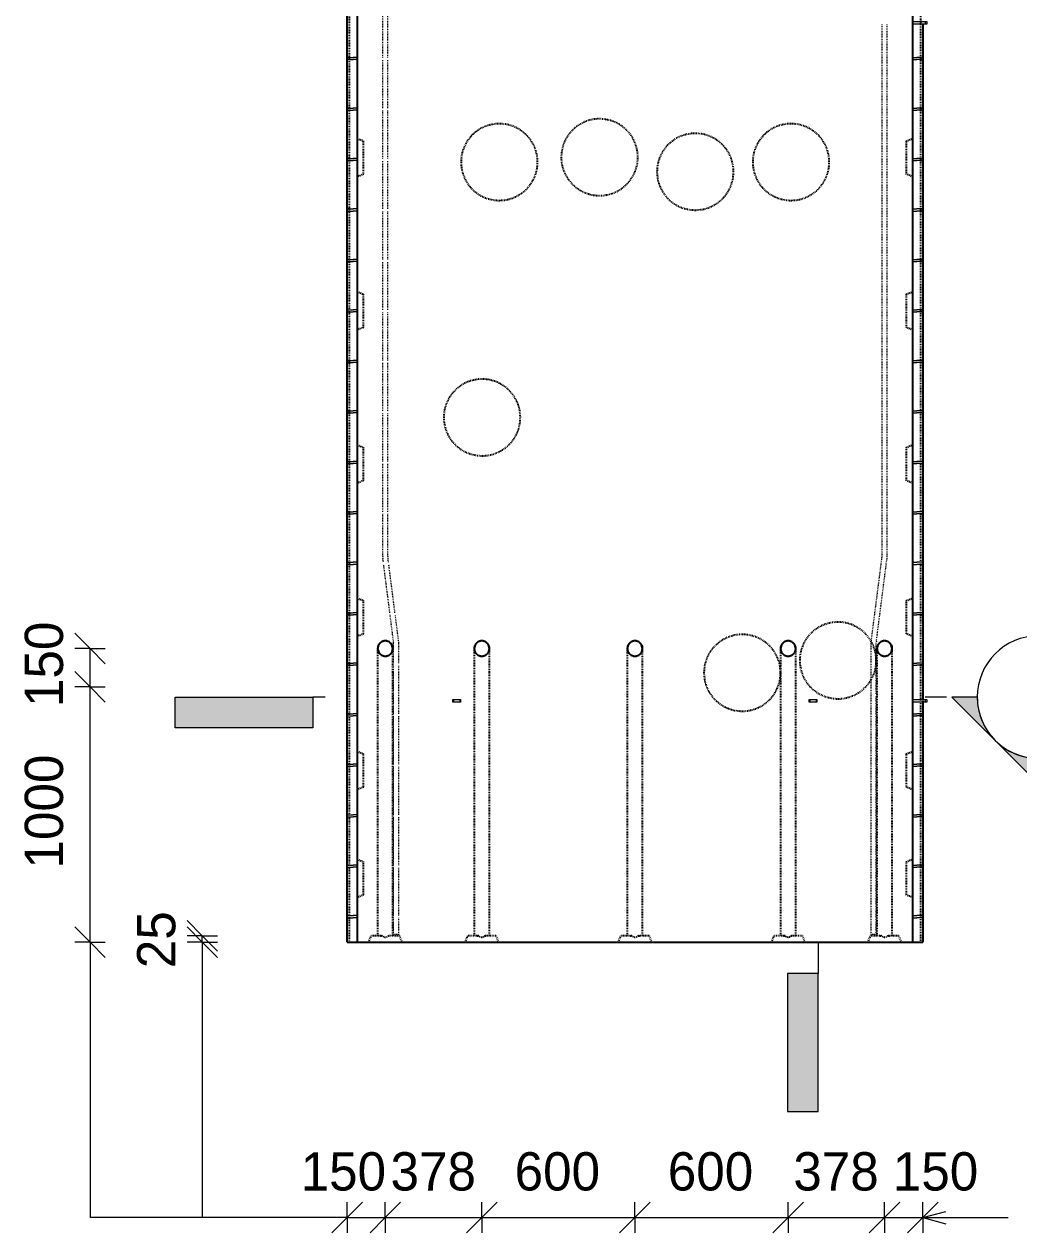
# Model space of a CAD drawing. Header units: millimetres. Extents: x 1002 to 19652, y -2551 to 13126.
# Drawn here: x 6522 to 10418, y -2533 to 2200 of the extents above; entities that cross this region are included whole.
import ezdxf

# ---------------------------------------------------------------- set-up
doc = ezdxf.new("R2010")
doc.units = ezdxf.units.MM
doc.linetypes.add('Dash', pattern=[6.36, 3.18, -3.18])
for name, color, linetype, lineweight in [('A-ANNO-DIMS', 211, 'Continuous', 9), ('A-ANNO-DIMS-60', 211, 'Continuous', 9), ('A-DETL-THIN', 151, 'Continuous', 18), ('A-GENM', 13, 'Continuous', 18), ('A-WALL', 113, 'Continuous', 25), ('A-WALL-HDLN', 110, 'Dash', 25), ('G-ANNO-SYMB', 111, 'Continuous', 9), ('G-ANNO-TEXT', 231, 'Continuous', 9), ('S-RBAR', 171, 'Continuous', 18)]:
    doc.layers.add(name, color=color, linetype=linetype, lineweight=lineweight)
doc.styles.add('Nirmala UI Semilight', font='NirmalaS.ttf', dxfattribs={"height": 150})
doc.dimstyles.new('Arrow_Filled_-_2_5_NI_UI', dxfattribs={"dimscale": 304.8, "dimtxt": 157.104592, "dimasz": 0.393701, "dimexe": 0.19685, "dimexo": 0.0625, "dimgap": 0.19685, "dimtad": 1, "dimdec": 0, "dimzin": 0, "dimdsep": 46, "dimtxsty": 'Nirmala UI Semilight', "dimblk1": 'OBLIQUE', "dimblk2": 'OBLIQUE', "dimsah": 1, "dimcen": 0.09, "dimazin": 0, "dimtfac": 1, "dimtdec": 4, "dimtix": 1, "dimtmove": 2, "dimatfit": 3, "dimfxl": 0.19685, "dimfxlon": 1, "dimtvp": 1, "dimtolj": 1, "dimtzin": 0, "dimarcsym": 2})
doc.dimstyles.new('Arrow_Filled_-_2_5_NI_UI_1', dxfattribs={"dimscale": 304.8, "dimtxt": 157.104592, "dimasz": 0.393701, "dimexe": 0.19685, "dimexo": 0.0625, "dimgap": 0.19685, "dimtad": 1, "dimdec": 0, "dimzin": 0, "dimdsep": 46, "dimtxsty": 'Nirmala UI Semilight', "dimblk1": 'OBLIQUE', "dimblk2": 'OBLIQUE', "dimsah": 1, "dimcen": 0.09, "dimazin": 0, "dimtfac": 1, "dimtdec": 4, "dimtix": 1, "dimtmove": 0, "dimatfit": 3, "dimfxl": 0.19685, "dimfxlon": 1, "dimtvp": 1, "dimtolj": 1, "dimtzin": 0, "dimarcsym": 2})

# ---------------------------------------------------------------- blocks, each defined once
blk = doc.blocks.new('RR spread anchor face based - RR-SA-2_5-200-1726821-Elevation Front')
at = {"layer": 'A-GENM'}
for p, q in [((9597.6, 6760), (9600.1, 6760)), ((9597.6, 6750), (9597.6, 6760)), ((9600.1, 6750), (9597.6, 6750)), ((9600.1, 6760), (9625.1, 6760)), ((9600.1, 6760), (9600.1, 6750)), ((9625.1, 6750), (9600.1, 6750)), ((9625.1, 6760), (9627.6, 6760)), ((9625.1, 6760), (9625.1, 6750)), ((9627.6, 6750), (9625.1, 6750)), ((9627.6, 6760), (9627.6, 6750))]:
    blk.add_line(p, q, dxfattribs=at)
blk = doc.blocks.new('RR spread anchor face based - RR-SA-3_0-200-1726827-Elevation Front')
at = {"layer": 'A-GENM'}
for p, q in [((10002.6, 6760), (10052.6, 6760)), ((10052.6, 6750), (10002.6, 6750)), ((10052.6, 6760), (10057.6, 6760)), ((10052.6, 6750), (10052.6, 6760)), ((10057.6, 6750), (10052.6, 6750)), ((10057.6, 6760), (10057.6, 6750))]:
    blk.add_line(p, q, dxfattribs=at)
blk = doc.blocks.new('Detail View - M_Section Tail - Filled Horizontal-14034-Elevation Front')
at = {"layer": 'G-ANNO-SYMB'}
blk.add_hatch(color=256, dxfattribs=at).paths.add_polyline_path([(7653.1, -555.2), (7653.1, -435.2), (7113.1, -435.2), (7113.1, -555.2)])
for p, q in [((7113.1, -555.2), (7113.1, -435.2)), ((7113.1, -435.2), (7653.1, -435.2)), ((7653.1, -435.2), (7653.1, -555.2)), ((7653.1, -555.2), (7113.1, -555.2))]:
    blk.add_line(p, q, dxfattribs=at)
blk = doc.blocks.new('Detail View - M_Section Head - Filled SHOP DWG-1002450-Elevation Front')
at = {"layer": 'G-ANNO-SYMB'}
h = blk.add_hatch(color=256, dxfattribs=at)
edge = h.paths.add_edge_path()
edge.add_line((10156.1, -435.2), (10255.6, -435.2))
edge.add_arc((10495.6, -435.2), 240, 180, 225)
edge.add_line((10325.8, -604.9), (10156.1, -435.2))
h = blk.add_hatch(color=256, dxfattribs=at)
edge = h.paths.add_edge_path()
edge.add_line((10835, -435.2), (10665.3, -604.9))
edge.add_arc((10495.6, -435.2), 240, 315, 360)
edge.add_line((10735.6, -435.2), (10835, -435.2))
h = blk.add_hatch(color=256, dxfattribs=at)
edge = h.paths.add_edge_path()
edge.add_line((10495.6, -774.6), (10325.8, -604.9))
edge.add_arc((10495.6, -435.2), 240, 225, 270)
edge.add_line((10495.6, -675.2), (10495.6, -774.6))
h = blk.add_hatch(color=256, dxfattribs=at)
edge = h.paths.add_edge_path()
edge.add_line((10495.6, -774.6), (10495.6, -675.2))
edge.add_arc((10495.6, -435.2), 240, 270, 315)
edge.add_line((10665.3, -604.9), (10495.6, -774.6))
for p, q in [((10495.6, -774.6), (10156.1, -435.2)), ((10255.6, -435.2), (10156.1, -435.2)), ((10156.1, -435.2), (10325.8, -604.9)), ((10255.6, -435.2), (10156.1, -435.2)), ((10495.6, -774.6), (10835, -435.2)), ((10665.3, -604.9), (10835, -435.2)), ((10735.6, -435.2), (10835, -435.2)), ((10835, -435.2), (10735.6, -435.2)), ((10325.8, -604.9), (10495.6, -774.6)), ((10495.6, -774.6), (10665.3, -604.9)), ((10495.6, -675.2), (10495.6, -774.6)), ((10495.6, -774.6), (10495.6, -675.2))]:
    blk.add_line(p, q, dxfattribs=at)
for start, end in [(360, 180), (180, 360), (180, 225), (315, 0), (225, 270), (270, 315)]:
    blk.add_arc((10495.6, -435.2), 240, start, end, dxfattribs=at)
blk = doc.blocks.new('DIMBLOCK52-Elevation Front')
at = {"layer": 'A-ANNO-DIMS-60'}
for p, q in [((6779.7, -395), (6719.7, -335)), ((6779.7, -395), (6719.7, -395)), ((6779.7, -1395), (6779.7, -395)), ((6779.7, -395), (6839.7, -455)), ((6779.7, -395), (6839.7, -395)), ((6779.7, -1395), (6719.7, -1335)), ((6779.7, -1395), (6719.7, -1395)), ((6779.7, -1395), (6839.7, -1455)), ((6779.7, -1395), (6839.7, -1395))]:
    blk.add_line(p, q, dxfattribs=at)
at = {"layer": 'A-ANNO-DIMS-60', "color": 0, "insert": (6524, -1106.4), "char_height": 150, "width": 507.305, "attachment_point": 1, "rotation": 90, "line_spacing_factor": 1.142579, "style": 'Nirmala UI Semilight'}
blk.add_mtext('1000', dxfattribs=at)
blk = doc.blocks.new('_Oblique')
at = {"color": 0, "linetype": 'ByBlock', "lineweight": -2}
blk.add_line((-0.5, -0.5), (0.5, 0.5), dxfattribs=at)
blk = doc.blocks.new('DIMBLOCK53-Elevation Front')
at = {"layer": 'A-ANNO-DIMS-60'}
for p, q in [((6779.7, -245), (6719.7, -185)), ((6779.7, -245), (6719.7, -245)), ((6779.7, -395), (6779.7, -245)), ((6779.7, -245), (6839.7, -305)), ((6779.7, -245), (6839.7, -245)), ((6779.7, -395), (6719.7, -335)), ((6779.7, -395), (6719.7, -395)), ((6779.7, -395), (6839.7, -455)), ((6779.7, -395), (6839.7, -395))]:
    blk.add_line(p, q, dxfattribs=at)
at = {"layer": 'A-ANNO-DIMS-60', "color": 0, "insert": (6524, -474.2), "char_height": 150, "width": 370.196, "attachment_point": 1, "rotation": 90, "line_spacing_factor": 1.142579, "style": 'Nirmala UI Semilight'}
blk.add_mtext('150', dxfattribs=at)
blk = doc.blocks.new('DIMBLOCK54-Elevation Front')
at = {"layer": 'A-ANNO-DIMS-60'}
for p, q in [((7219.7, -1370), (7159.7, -1310)), ((7219.7, -1395), (7159.7, -1335)), ((7219.7, -1370), (7159.7, -1370)), ((7219.7, -1395), (7219.7, -1370)), ((7219.7, -1370), (7279.7, -1430)), ((7219.7, -1370), (7279.7, -1370)), ((7219.7, -1395), (7159.7, -1395)), ((7219.7, -1395), (7279.7, -1455)), ((7219.7, -1395), (7279.7, -1395))]:
    blk.add_line(p, q, dxfattribs=at)
at = {"layer": 'A-ANNO-DIMS-60', "color": 0, "insert": (6964, -1496.8), "char_height": 150, "width": 274.219, "attachment_point": 1, "rotation": 90, "line_spacing_factor": 1.142579, "style": 'Nirmala UI Semilight'}
blk.add_mtext('25', dxfattribs=at)
blk = doc.blocks.new('DIMBLOCK55-Elevation Front')
at = {"layer": 'A-ANNO-DIMS-60'}
for p, q in [((7786.6, -2473), (7846.6, -2413)), ((7786.6, -2473), (7786.6, -2413)), ((7936.6, -2473), (7996.6, -2413)), ((7936.6, -2473), (7936.6, -2413)), ((7786.6, -2473), (7726.6, -2533)), ((7786.6, -2473), (7936.6, -2473)), ((7786.6, -2473), (7786.6, -2533)), ((7936.6, -2473), (7876.6, -2533)), ((7936.6, -2473), (7936.6, -2533))]:
    blk.add_line(p, q, dxfattribs=at)
at = {"layer": 'A-ANNO-DIMS-60', "color": 0, "insert": (7604.7, -2217.3), "char_height": 150, "width": 370.196, "attachment_point": 1, "line_spacing_factor": 1.142579, "style": 'Nirmala UI Semilight'}
blk.add_mtext('150', dxfattribs=at)
blk = doc.blocks.new('DIMBLOCK56-Elevation Front')
at = {"layer": 'A-ANNO-DIMS-60'}
for p, q in [((7936.6, -2473), (7996.6, -2413)), ((7936.6, -2473), (7936.6, -2413)), ((8314.6, -2473), (8374.6, -2413)), ((8314.6, -2473), (8314.6, -2413)), ((7936.6, -2473), (7876.6, -2533)), ((7936.6, -2473), (8314.6, -2473)), ((7936.6, -2473), (7936.6, -2533)), ((8314.6, -2473), (8254.6, -2533)), ((8314.6, -2473), (8314.6, -2533))]:
    blk.add_line(p, q, dxfattribs=at)
at = {"layer": 'A-ANNO-DIMS-60', "color": 0, "insert": (7957, -2217.3), "char_height": 150, "width": 404.473, "attachment_point": 1, "line_spacing_factor": 1.142579, "style": 'Nirmala UI Semilight'}
blk.add_mtext('378', dxfattribs=at)
blk = doc.blocks.new('DIMBLOCK57-Elevation Front')
at = {"layer": 'A-ANNO-DIMS-60'}
for p, q in [((8314.6, -2473), (8374.6, -2413)), ((8314.6, -2473), (8314.6, -2413)), ((8914.6, -2473), (8974.6, -2413)), ((8914.6, -2473), (8914.6, -2413)), ((8314.6, -2473), (8254.6, -2533)), ((8314.6, -2473), (8914.6, -2473)), ((8314.6, -2473), (8314.6, -2533)), ((8914.6, -2473), (8854.6, -2533)), ((8914.6, -2473), (8914.6, -2533))]:
    blk.add_line(p, q, dxfattribs=at)
at = {"layer": 'A-ANNO-DIMS-60', "color": 0, "insert": (8443.2, -2217.3), "char_height": 150, "width": 411.328, "attachment_point": 1, "line_spacing_factor": 1.142579, "style": 'Nirmala UI Semilight'}
blk.add_mtext('600', dxfattribs=at)
blk = doc.blocks.new('DIMBLOCK58-Elevation Front')
at = {"layer": 'A-ANNO-DIMS-60'}
for p, q in [((8914.6, -2473), (8974.6, -2413)), ((8914.6, -2473), (8914.6, -2413)), ((9514.6, -2473), (9574.6, -2413)), ((9514.6, -2473), (9514.6, -2413)), ((8914.6, -2473), (8854.6, -2533)), ((8914.6, -2473), (9514.6, -2473)), ((8914.6, -2473), (8914.6, -2533)), ((9514.6, -2473), (9454.6, -2533)), ((9514.6, -2473), (9514.6, -2533))]:
    blk.add_line(p, q, dxfattribs=at)
at = {"layer": 'A-ANNO-DIMS-60', "color": 0, "insert": (9043.2, -2217.3), "char_height": 150, "width": 411.328, "attachment_point": 1, "line_spacing_factor": 1.142579, "style": 'Nirmala UI Semilight'}
blk.add_mtext('600', dxfattribs=at)
blk = doc.blocks.new('DIMBLOCK59-Elevation Front')
at = {"layer": 'A-ANNO-DIMS-60'}
for p, q in [((9514.6, -2473), (9574.6, -2413)), ((9514.6, -2473), (9514.6, -2413)), ((9892.6, -2473), (9952.6, -2413)), ((9892.6, -2473), (9892.6, -2413)), ((9514.6, -2473), (9454.6, -2533)), ((9514.6, -2473), (9892.6, -2473)), ((9514.6, -2473), (9514.6, -2533)), ((9892.6, -2473), (9832.6, -2533)), ((9892.6, -2473), (9892.6, -2533))]:
    blk.add_line(p, q, dxfattribs=at)
at = {"layer": 'A-ANNO-DIMS-60', "color": 0, "insert": (9535, -2217.3), "char_height": 150, "width": 404.473, "attachment_point": 1, "line_spacing_factor": 1.142579, "style": 'Nirmala UI Semilight'}
blk.add_mtext('378', dxfattribs=at)
blk = doc.blocks.new('DIMBLOCK60-Elevation Front')
at = {"layer": 'A-ANNO-DIMS-60'}
for p, q in [((9892.6, -2473), (9952.6, -2413)), ((9892.6, -2473), (9892.6, -2413)), ((10042.6, -2473), (10102.6, -2413)), ((10042.6, -2473), (10042.6, -2413)), ((9892.6, -2473), (9832.6, -2533)), ((9892.6, -2473), (10042.6, -2473)), ((9892.6, -2473), (9892.6, -2533)), ((10042.6, -2473), (9982.6, -2533)), ((10042.6, -2473), (10042.6, -2533))]:
    blk.add_line(p, q, dxfattribs=at)
at = {"layer": 'A-ANNO-DIMS-60', "color": 0, "insert": (9924.8, -2217.3), "char_height": 150, "width": 370.196, "attachment_point": 1, "line_spacing_factor": 1.142579, "style": 'Nirmala UI Semilight'}
blk.add_mtext('150', dxfattribs=at)

msp = doc.modelspace()

# ---------------------------------------------------------------- linework, layer by layer
at = {"layer": 'A-DETL-THIN'}
for p, q in [((6779.7, -1395), (6779.7, -2473)), ((7219.7, -1395), (7219.7, -2473)), ((7786.6, -2473), (6779.7, -2473))]:
    msp.add_line(p, q, dxfattribs=at)
at = {"layer": 'A-WALL'}
for p, q in [((7826.6, 7060), (7826.6, -1395)), ((10002.6, -1395), (10002.6, 7060)), ((7786.6, 2065.7), (7786.6, 2262.6)), ((10042.6, 2200), (10042.6, 2065.7)), ((7786.6, 1868), (7786.6, 2065)), ((10042.6, 2065), (10042.6, 1868)), ((7786.6, 1670.4), (7786.6, 1867.3)), ((10042.6, 1867.3), (10042.6, 1670.4)), ((7786.6, 1472.7), (7786.6, 1669.6)), ((10042.6, 1669.6), (10042.6, 1472.7)), ((7786.6, 1275), (7786.6, 1472)), ((10042.6, 1472), (10042.6, 1275)), ((7786.6, 1077.4), (7786.6, 1274.3)), ((10042.6, 1274.3), (10042.6, 1077.4)), ((7786.6, 879.7), (7786.6, 1076.6)), ((10042.6, 1076.6), (10042.6, 879.7)), ((7786.6, 682), (7786.6, 879)), ((10042.6, 879), (10042.6, 682)), ((7786.6, 484.4), (7786.6, 681.3)), ((10042.6, 681.3), (10042.6, 484.4)), ((7786.6, 286.7), (7786.6, 483.6)), ((10042.6, 483.6), (10042.6, 286.7)), ((7786.6, 89), (7786.6, 286)), ((10042.6, 286), (10042.6, 89)), ((7786.6, -108.6), (7786.6, 88.3)), ((10042.6, 88.3), (10042.6, -108.6)), ((7786.6, -306.3), (7786.6, -109.4)), ((10042.6, -109.4), (10042.6, -306.3)), ((7786.6, -504), (7786.6, -307)), ((10042.6, -307), (10042.6, -445)), ((10042.6, -455), (10042.6, -504)), ((7786.6, -701.6), (7786.6, -504.7)), ((10042.6, -504.7), (10042.6, -701.6)), ((7786.6, -899.3), (7786.6, -702.4)), ((10042.6, -702.4), (10042.6, -899.3)), ((7786.6, -1097), (7786.6, -900)), ((10042.6, -900), (10042.6, -1097)), ((7786.6, -1294.6), (7786.6, -1097.7)), ((10042.6, -1097.7), (10042.6, -1294.6)), ((7786.6, -1395), (7786.6, -1295.4)), ((10042.6, -1295.4), (10042.6, -1395)), ((7786.6, -1395), (10042.6, -1395))]:
    msp.add_line(p, q, dxfattribs=at)
at = {"layer": 'A-WALL', "flags": 128}
for points in [[(7936.6, -215), (7921.5, -219), (7910.5, -230.1), (7906.6, -245)], [(7966.6, -245), (7962.5, -230), (7951.5, -219), (7936.6, -215)], [(8314.6, -215), (8299.5, -219), (8288.5, -230.1), (8284.6, -245)], [(8344.6, -245), (8340.5, -230), (8329.5, -219), (8314.6, -215)], [(8914.6, -215), (8899.5, -219), (8888.5, -230.1), (8884.6, -245)], [(8944.6, -245), (8940.5, -230), (8929.5, -219), (8914.6, -215)], [(9514.6, -215), (9499.5, -219), (9488.5, -230.1), (9484.6, -245)], [(9544.6, -245), (9540.5, -230), (9529.5, -219), (9514.6, -215)], [(9892.6, -215), (9877.5, -219), (9866.5, -230.1), (9862.6, -245)], [(9922.6, -245), (9918.5, -230), (9907.5, -219), (9892.6, -215)], [(7906.6, -245), (7910.6, -260), (7921.6, -271), (7936.6, -275)], [(7936.6, -275), (7951.6, -271), (7962.6, -259.9), (7966.6, -245)], [(7966.6, -250.7), (7966.6, -245.1), (7966.6, -245)], [(8284.6, -245), (8288.6, -260), (8299.6, -271), (8314.6, -275)], [(8314.6, -275), (8329.6, -271), (8340.6, -259.9), (8344.6, -245)], [(8344.6, -250.7), (8344.6, -245.1), (8344.6, -245)], [(8884.6, -245), (8888.6, -260), (8899.6, -271), (8914.6, -275)], [(8914.6, -275), (8929.6, -271), (8940.6, -259.9), (8944.6, -245)], [(8944.6, -250.7), (8944.6, -245.1), (8944.6, -245)], [(9484.6, -245), (9488.6, -260), (9499.6, -271), (9514.6, -275)], [(9514.6, -275), (9529.6, -271), (9540.6, -259.9), (9544.6, -245)], [(9544.6, -250.7), (9544.6, -245.1), (9544.6, -245)], [(9862.6, -245), (9866.6, -260), (9877.6, -271), (9892.6, -275)], [(9892.6, -275), (9907.6, -271), (9918.6, -259.9), (9922.6, -245)], [(9922.6, -250.7), (9922.6, -245.1), (9922.6, -245)]]:
    msp.add_lwpolyline(points, dxfattribs=at)
at = {"layer": 'A-WALL'}
for centre, start, end in [((7936.6, -245), 150.6728, 179.6194), ((7936.6, -245), 120.8303, 149.6053), ((7936.6, -245), 90.7225, 119.4223), ((7936.6, -245), 61.0187, 89.2664), ((7936.6, -245), 30.8311, 59.6045), ((7936.6, -245), 0.3778, 29.7706), ((8314.6, -245), 150.6728, 179.6194), ((8314.6, -245), 120.8303, 149.6053), ((8314.6, -245), 90.7225, 119.4223), ((8314.6, -245), 61.0187, 89.2664), ((8314.6, -245), 30.8311, 59.6045), ((8314.6, -245), 0.3778, 29.7706), ((8914.6, -245), 150.6728, 179.6194), ((8914.6, -245), 120.8303, 149.6053), ((8914.6, -245), 90.7225, 119.4223), ((8914.6, -245), 61.0187, 89.2664), ((8914.6, -245), 30.8311, 59.6045), ((8914.6, -245), 0.3778, 29.7706), ((9514.6, -245), 150.6728, 179.6194), ((9514.6, -245), 120.8303, 149.6053), ((9514.6, -245), 90.7225, 119.4223), ((9514.6, -245), 61.0187, 89.2664), ((9514.6, -245), 30.8311, 59.6045), ((9514.6, -245), 0.3778, 29.7706), ((9892.6, -245), 150.6728, 179.6194), ((9892.6, -245), 120.8303, 149.6053), ((9892.6, -245), 90.7225, 119.4223), ((9892.6, -245), 61.0187, 89.2664), ((9892.6, -245), 30.8311, 59.6045), ((9892.6, -245), 0.3778, 29.7706), ((7936.6, -245), 180.4246, 209.7233), ((7936.6, -245), 210.813, 239.6231), ((7936.6, -245), 241.0171, 269.268), ((7936.6, -245), 270.7209, 299.4239), ((7936.6, -245), 300.812, 329.6241), ((7936.6, -245), 330.719, 359.5722), ((8314.6, -245), 180.4246, 209.7233), ((8314.6, -245), 210.813, 239.6231), ((8314.6, -245), 241.0171, 269.268), ((8314.6, -245), 270.7209, 299.4239), ((8314.6, -245), 300.812, 329.6241), ((8314.6, -245), 330.719, 359.5722), ((8914.6, -245), 180.4246, 209.7233), ((8914.6, -245), 210.813, 239.6231), ((8914.6, -245), 241.0171, 269.268), ((8914.6, -245), 270.7209, 299.4239), ((8914.6, -245), 300.812, 329.6241), ((8914.6, -245), 330.719, 359.5722), ((9514.6, -245), 180.4246, 209.7233), ((9514.6, -245), 210.813, 239.6231), ((9514.6, -245), 241.0171, 269.268), ((9514.6, -245), 270.7209, 299.4239), ((9514.6, -245), 300.812, 329.6241), ((9514.6, -245), 330.719, 359.5722), ((9892.6, -245), 180.4246, 209.7233), ((9892.6, -245), 210.813, 239.6231), ((9892.6, -245), 241.0171, 269.268), ((9892.6, -245), 270.7209, 299.4239), ((9892.6, -245), 300.812, 329.6241), ((9892.6, -245), 330.719, 359.5722)]:
    msp.add_arc(centre, 30, start, end, dxfattribs=at)
at = {"layer": 'A-WALL-HDLN'}
for p, q in [((7796.6, -1395), (7796.6, 3650.1)), ((10032.6, 3650.1), (10032.6, -1395)), ((7826.6, 1752.5), (7851.6, 1742.5)), ((9977.6, 1742.5), (10002.6, 1752.5)), ((7851.6, 1612.5), (7851.6, 1742.5)), ((9977.6, 1742.5), (9977.6, 1612.5)), ((7851.6, 1612.5), (7826.6, 1602.5)), ((10002.6, 1602.5), (9977.6, 1612.5)), ((7826.6, 1152.5), (7851.6, 1142.5)), ((7851.6, 1012.5), (7851.6, 1142.5)), ((9977.6, 1142.5), (10002.6, 1152.5)), ((9977.6, 1142.5), (9977.6, 1012.5)), ((7851.6, 1012.5), (7826.6, 1002.5)), ((10002.6, 1002.5), (9977.6, 1012.5)), ((7826.6, 552.5), (7851.6, 542.5)), ((7851.6, 412.5), (7851.6, 542.5)), ((9977.6, 542.5), (10002.6, 552.5)), ((9977.6, 542.5), (9977.6, 412.5)), ((7851.6, 412.5), (7826.6, 402.5)), ((10002.6, 402.5), (9977.6, 412.5)), ((7826.6, -47.5), (7851.6, -57.5)), ((7851.6, -187.5), (7851.6, -57.5)), ((9977.6, -57.5), (10002.6, -47.5)), ((9977.6, -57.5), (9977.6, -187.5)), ((7851.6, -187.5), (7826.6, -197.5)), ((10002.6, -197.5), (9977.6, -187.5)), ((7906.6, -335), (7906.6, -1370)), ((7966.6, -1370), (7966.6, -335)), ((8284.6, -335), (8284.6, -1370)), ((8344.6, -1370), (8344.6, -335)), ((8884.6, -335), (8884.6, -1370)), ((8944.6, -1370), (8944.6, -335)), ((9484.6, -335), (9484.6, -1370)), ((9544.6, -1370), (9544.6, -335)), ((9862.6, -335), (9862.6, -1370)), ((9922.6, -1370), (9922.6, -335)), ((10042.6, -445), (10042.6, -455)), ((7826.6, -647.5), (7851.6, -657.5)), ((7851.6, -787.5), (7851.6, -657.5)), ((9977.6, -657.5), (10002.6, -647.5)), ((9977.6, -657.5), (9977.6, -787.5)), ((7851.6, -787.5), (7826.6, -797.5)), ((10002.6, -797.5), (9977.6, -787.5)), ((7826.6, -1070), (7851.6, -1080)), ((7851.6, -1210), (7851.6, -1080)), ((9977.6, -1080), (10002.6, -1070)), ((9977.6, -1080), (9977.6, -1210)), ((7851.6, -1210), (7826.6, -1220)), ((10002.6, -1220), (9977.6, -1210)), ((7871.6, -1395), (7881.6, -1370)), ((7924.6, -1370), (7881.6, -1370)), ((7918, -1370), (7924.6, -1370)), ((7948.6, -1370), (7955.2, -1370)), ((7991.6, -1370), (7948.6, -1370)), ((7991.6, -1370), (8001.6, -1395)), ((8249.6, -1395), (8259.6, -1370)), ((8302.6, -1370), (8259.6, -1370)), ((8296, -1370), (8302.6, -1370)), ((8326.6, -1370), (8333.2, -1370)), ((8369.6, -1370), (8326.6, -1370)), ((8369.6, -1370), (8379.6, -1395)), ((8849.6, -1395), (8859.6, -1370)), ((8902.6, -1370), (8859.6, -1370)), ((8896, -1370), (8902.6, -1370)), ((8926.6, -1370), (8933.2, -1370)), ((8969.6, -1370), (8926.6, -1370)), ((8969.6, -1370), (8979.6, -1395)), ((9449.6, -1395), (9459.6, -1370)), ((9502.6, -1370), (9459.6, -1370)), ((9496, -1370), (9502.6, -1370)), ((9526.6, -1370), (9533.2, -1370)), ((9569.6, -1370), (9526.6, -1370)), ((9569.6, -1370), (9579.6, -1395)), ((9827.6, -1395), (9837.6, -1370)), ((9880.6, -1370), (9837.6, -1370)), ((9874, -1370), (9880.6, -1370)), ((9904.6, -1370), (9911.2, -1370)), ((9947.6, -1370), (9904.6, -1370)), ((9947.6, -1370), (9957.6, -1395))]:
    msp.add_line(p, q, dxfattribs=at)
at = {"layer": 'A-WALL-HDLN', "flags": 128}
for points in [[(7906.6, -245.4), (7906.6, -249.1), (7906.6, -261), (7906.6, -279.7), (7906.6, -303.4), (7906.6, -330), (7906.6, -335)], [(7966.6, -335), (7966.6, -308.1), (7966.6, -283.7), (7966.6, -264), (7966.6, -250.7)], [(8284.6, -245.4), (8284.6, -249.1), (8284.6, -261), (8284.6, -279.7), (8284.6, -303.4), (8284.6, -330), (8284.6, -335)], [(8344.6, -335), (8344.6, -308.1), (8344.6, -283.7), (8344.6, -264), (8344.6, -250.7)], [(8884.6, -245.4), (8884.6, -249.1), (8884.6, -261), (8884.6, -279.7), (8884.6, -303.4), (8884.6, -330), (8884.6, -335)], [(8944.6, -335), (8944.6, -308.1), (8944.6, -283.7), (8944.6, -264), (8944.6, -250.7)], [(9484.6, -245.4), (9484.6, -249.1), (9484.6, -261), (9484.6, -279.7), (9484.6, -303.4), (9484.6, -330), (9484.6, -335)], [(9544.6, -335), (9544.6, -308.1), (9544.6, -283.7), (9544.6, -264), (9544.6, -250.7)], [(9862.6, -245.4), (9862.6, -249.1), (9862.6, -261), (9862.6, -279.7), (9862.6, -303.4), (9862.6, -330), (9862.6, -335)], [(9922.6, -335), (9922.6, -308.1), (9922.6, -283.7), (9922.6, -264), (9922.6, -250.7)], [(7936.6, -1376.2), (7933.5, -1375.9), (7930.4, -1374.7), (7927.5, -1372.7), (7924.6, -1370)], [(7948.6, -1370), (7945.7, -1372.7), (7942.7, -1374.7), (7939.6, -1375.9), (7936.6, -1376.2)], [(8314.6, -1376.2), (8311.5, -1375.9), (8308.4, -1374.7), (8305.5, -1372.7), (8302.6, -1370)], [(8326.6, -1370), (8323.7, -1372.7), (8320.7, -1374.7), (8317.6, -1375.9), (8314.6, -1376.2)], [(8914.6, -1376.2), (8911.5, -1375.9), (8908.4, -1374.7), (8905.5, -1372.7), (8902.6, -1370)], [(8926.6, -1370), (8923.7, -1372.7), (8920.7, -1374.7), (8917.6, -1375.9), (8914.6, -1376.2)], [(9514.6, -1376.2), (9511.5, -1375.9), (9508.4, -1374.7), (9505.5, -1372.7), (9502.6, -1370)], [(9526.6, -1370), (9523.7, -1372.7), (9520.7, -1374.7), (9517.6, -1375.9), (9514.6, -1376.2)], [(9892.6, -1376.2), (9889.5, -1375.9), (9886.4, -1374.7), (9883.5, -1372.7), (9880.6, -1370)], [(9904.6, -1370), (9901.7, -1372.7), (9898.7, -1374.7), (9895.6, -1375.9), (9892.6, -1376.2)]]:
    msp.add_lwpolyline(points, dxfattribs=at)
at = {"layer": 'A-WALL-HDLN'}
for centre, start, end in [((8383.2, 1660), 0, 180), ((8775.9, 1678.9), 0, 180), ((9525.9, 1660), 0, 180), ((9150.9, 1622.2), 0, 180), ((8383.2, 1660), 180, 0), ((8775.9, 1678.9), 180, 0), ((9525.9, 1660), 180, 0), ((9150.9, 1622.2), 180, 0), ((8315.6, 660), 0, 180), ((8315.6, 660), 180, 0), ((9710, -291.5), 29.6162, 180), ((9335, -340), 1.3129, 180), ((9710, -291.5), 0, 29.5352), ((9710, -291.5), 180, 330.2276), ((9710, -291.5), 330.3269, 0), ((9335, -340), 180, 358.6871), ((9335, -340), 0, 1.0217), ((9335, -340), 358.9783, 0)]:
    msp.add_arc(centre, 150, start, end, dxfattribs=at)
at = {"layer": 'G-ANNO-SYMB'}
for p, q in [((7701.4, -435.2), (7653.1, -435.2)), ((10135.6, -435.2), (10052, -435.2)), ((9632, -1393.1), (9632, -1517.6))]:
    msp.add_line(p, q, dxfattribs=at)
at = {"layer": 'G-ANNO-TEXT', "color": 7}
for q in [(10132.3, -2449.3), (10132.3, -2497.5), (10376.9, -2473.4)]:
    msp.add_line((10042.3, -2473.4), q, dxfattribs=at)
at = {"layer": 'S-RBAR', "linetype": 'Dash'}
for p, q in [((7926.6, 2069.3), (7926.6, 2259)), ((7946.6, 2069.3), (7946.6, 2259)), ((9882.6, 115.8), (9882.6, 2200)), ((9902.6, 115.8), (9902.6, 2200)), ((7926.6, 1871.7), (7926.6, 2061.3)), ((7946.6, 1871.7), (7946.6, 2061.3)), ((7926.6, 1674), (7926.6, 1863.7)), ((7946.6, 1674), (7946.6, 1863.7)), ((7926.6, 1476.3), (7926.6, 1666)), ((7946.6, 1476.3), (7946.6, 1666)), ((7926.6, 1278.7), (7926.6, 1468.3)), ((7946.6, 1278.7), (7946.6, 1468.3)), ((7926.6, 1081), (7926.6, 1270.7)), ((7946.6, 1081), (7946.6, 1270.7)), ((7926.6, 883.3), (7926.6, 1073)), ((7946.6, 883.3), (7946.6, 1073)), ((7926.6, 685.7), (7926.6, 875.3)), ((7946.6, 685.7), (7946.6, 875.3)), ((7926.6, 488), (7926.6, 677.7)), ((7946.6, 488), (7946.6, 677.7)), ((7926.6, 290.3), (7926.6, 480)), ((7946.6, 290.3), (7946.6, 480)), ((7926.6, 115.8), (7926.6, 282.3)), ((7946.6, 115.8), (7946.6, 282.3)), ((7929, 92.7), (7927.1, 107.5)), ((7949.2, 92.7), (7946.9, 110.1)), ((9840.7, -213.5), (9882.2, 110.1)), ((9860.5, -216.1), (9902, 107.5)), ((7954.4, -105), (7930, 84.7)), ((7974.5, -105), (7950.2, 84.7)), ((7968.6, -216.1), (7955.4, -113)), ((7988.5, -213.5), (7975.6, -113)), ((7969, -302.7), (7969, -221.8)), ((7989, -302.7), (7989, -221.8)), ((9840.1, -1365), (9840.1, -221.8)), ((9860.1, -422.6), (9860.1, -221.8)), ((7969, -500.3), (7969, -310.7)), ((7989, -500.3), (7989, -310.7)), ((9860.1, -1365), (9860.1, -432.6)), ((7969, -698), (7969, -508.3)), ((7989, -698), (7989, -508.3)), ((7969, -895.7), (7969, -706)), ((7989, -895.7), (7989, -706)), ((7969, -1093.3), (7969, -903.7)), ((7989, -1093.3), (7989, -903.7)), ((7969, -1291), (7969, -1101.3)), ((7989, -1291), (7989, -1101.3)), ((7969, -1365), (7969, -1299)), ((7989, -1365), (7989, -1299)), ((7989, -1365), (7969, -1365)), ((9860.1, -1365), (9840.1, -1365))]:
    msp.add_line(p, q, dxfattribs=at)
at = {"layer": 'S-RBAR'}
for p, q in [((7790.6, 2069.3), (7810.6, 2069.3)), ((7790.6, 2061.3), (7810.6, 2061.3)), ((7826.6, 2069.3), (7810.6, 2069.3)), ((7826.6, 2061.3), (7810.6, 2061.3)), ((10002.6, 2069.3), (10018.6, 2069.3)), ((10002.6, 2061.3), (10018.6, 2061.3)), ((10038.6, 2069.3), (10018.6, 2069.3)), ((10038.6, 2061.3), (10018.6, 2061.3)), ((7790.6, 1871.7), (7810.6, 1871.7)), ((7790.6, 1863.7), (7810.6, 1863.7)), ((7826.6, 1871.7), (7810.6, 1871.7)), ((7826.6, 1863.7), (7810.6, 1863.7)), ((10002.6, 1871.7), (10018.6, 1871.7)), ((10002.6, 1863.7), (10018.6, 1863.7)), ((10038.6, 1871.7), (10018.6, 1871.7)), ((10038.6, 1863.7), (10018.6, 1863.7)), ((7790.6, 1674), (7810.6, 1674)), ((7790.6, 1666), (7810.6, 1666)), ((7826.6, 1674), (7810.6, 1674)), ((7826.6, 1666), (7810.6, 1666)), ((10002.6, 1674), (10018.6, 1674)), ((10002.6, 1666), (10018.6, 1666)), ((10038.6, 1674), (10018.6, 1674)), ((10038.6, 1666), (10018.6, 1666)), ((7790.6, 1476.3), (7810.6, 1476.3)), ((7790.6, 1468.3), (7810.6, 1468.3)), ((7826.6, 1476.3), (7810.6, 1476.3)), ((7826.6, 1468.3), (7810.6, 1468.3)), ((10002.6, 1476.3), (10018.6, 1476.3)), ((10002.6, 1468.3), (10018.6, 1468.3)), ((10038.6, 1476.3), (10018.6, 1476.3)), ((10038.6, 1468.3), (10018.6, 1468.3)), ((7790.6, 1278.7), (7810.6, 1278.7)), ((7826.6, 1278.7), (7810.6, 1278.7)), ((10002.6, 1278.7), (10018.6, 1278.7)), ((10038.6, 1278.7), (10018.6, 1278.7)), ((7790.6, 1270.7), (7810.6, 1270.7)), ((7826.6, 1270.7), (7810.6, 1270.7)), ((10002.6, 1270.7), (10018.6, 1270.7)), ((10038.6, 1270.7), (10018.6, 1270.7)), ((7790.6, 1081), (7810.6, 1081)), ((7790.6, 1073), (7810.6, 1073)), ((7826.6, 1081), (7810.6, 1081)), ((7826.6, 1073), (7810.6, 1073)), ((10002.6, 1081), (10018.6, 1081)), ((10002.6, 1073), (10018.6, 1073)), ((10038.6, 1081), (10018.6, 1081)), ((10038.6, 1073), (10018.6, 1073)), ((7790.6, 883.3), (7810.6, 883.3)), ((7790.6, 875.3), (7810.6, 875.3)), ((7826.6, 883.3), (7810.6, 883.3)), ((7826.6, 875.3), (7810.6, 875.3)), ((10002.6, 883.3), (10018.6, 883.3)), ((10002.6, 875.3), (10018.6, 875.3)), ((10038.6, 883.3), (10018.6, 883.3)), ((10038.6, 875.3), (10018.6, 875.3)), ((7790.6, 685.7), (7810.6, 685.7)), ((7790.6, 677.7), (7810.6, 677.7)), ((7826.6, 685.7), (7810.6, 685.7)), ((7826.6, 677.7), (7810.6, 677.7)), ((10002.6, 685.7), (10018.6, 685.7)), ((10002.6, 677.7), (10018.6, 677.7)), ((10038.6, 685.7), (10018.6, 685.7)), ((10038.6, 677.7), (10018.6, 677.7)), ((7790.6, 488), (7810.6, 488)), ((7790.6, 480), (7810.6, 480)), ((7826.6, 488), (7810.6, 488)), ((7826.6, 480), (7810.6, 480)), ((10002.6, 488), (10018.6, 488)), ((10002.6, 480), (10018.6, 480)), ((10038.6, 488), (10018.6, 488)), ((10038.6, 480), (10018.6, 480)), ((7790.6, 290.3), (7810.6, 290.3)), ((7826.6, 290.3), (7810.6, 290.3)), ((10002.6, 290.3), (10018.6, 290.3)), ((10038.6, 290.3), (10018.6, 290.3)), ((7790.6, 282.3), (7810.6, 282.3)), ((7826.6, 282.3), (7810.6, 282.3)), ((10002.6, 282.3), (10018.6, 282.3)), ((10038.6, 282.3), (10018.6, 282.3)), ((7790.6, 92.7), (7810.6, 92.7)), ((7790.6, 84.7), (7810.6, 84.7)), ((7826.6, 92.7), (7810.6, 92.7)), ((7826.6, 84.7), (7810.6, 84.7)), ((10002.6, 92.7), (10018.6, 92.7)), ((10002.6, 84.7), (10018.6, 84.7)), ((10038.6, 92.7), (10018.6, 92.7)), ((10038.6, 84.7), (10018.6, 84.7)), ((7790.6, -105), (7810.6, -105)), ((7790.6, -113), (7810.6, -113)), ((7826.6, -105), (7810.6, -105)), ((7826.6, -113), (7810.6, -113)), ((10002.6, -105), (10018.6, -105)), ((10002.6, -113), (10018.6, -113)), ((10038.6, -105), (10018.6, -105)), ((10038.6, -113), (10018.6, -113)), ((7790.6, -302.7), (7810.6, -302.7)), ((7790.6, -310.7), (7810.6, -310.7)), ((7826.6, -302.7), (7810.6, -302.7)), ((7826.6, -310.7), (7810.6, -310.7)), ((10002.6, -302.7), (10018.6, -302.7)), ((10002.6, -310.7), (10018.6, -310.7)), ((10038.6, -302.7), (10018.6, -302.7)), ((10038.6, -310.7), (10018.6, -310.7)), ((7790.6, -500.3), (7810.6, -500.3)), ((7790.6, -508.3), (7810.6, -508.3)), ((7826.6, -500.3), (7810.6, -500.3)), ((7826.6, -508.3), (7810.6, -508.3)), ((10002.6, -500.3), (10018.6, -500.3)), ((10002.6, -508.3), (10018.6, -508.3)), ((10038.6, -500.3), (10018.6, -500.3)), ((10038.6, -508.3), (10018.6, -508.3)), ((7790.6, -698), (7810.6, -698)), ((7790.6, -706), (7810.6, -706)), ((7826.6, -698), (7810.6, -698)), ((7826.6, -706), (7810.6, -706)), ((10002.6, -698), (10018.6, -698)), ((10002.6, -706), (10018.6, -706)), ((10038.6, -698), (10018.6, -698)), ((10038.6, -706), (10018.6, -706)), ((7790.6, -895.7), (7810.6, -895.7)), ((7826.6, -895.7), (7810.6, -895.7)), ((10002.6, -895.7), (10018.6, -895.7)), ((10038.6, -895.7), (10018.6, -895.7)), ((7790.6, -903.7), (7810.6, -903.7)), ((7826.6, -903.7), (7810.6, -903.7)), ((10002.6, -903.7), (10018.6, -903.7)), ((10038.6, -903.7), (10018.6, -903.7)), ((7790.6, -1093.3), (7810.6, -1093.3)), ((7790.6, -1101.3), (7810.6, -1101.3)), ((7826.6, -1093.3), (7810.6, -1093.3)), ((7826.6, -1101.3), (7810.6, -1101.3)), ((10002.6, -1093.3), (10018.6, -1093.3)), ((10002.6, -1101.3), (10018.6, -1101.3)), ((10038.6, -1093.3), (10018.6, -1093.3)), ((10038.6, -1101.3), (10018.6, -1101.3)), ((7790.6, -1291), (7810.6, -1291)), ((7790.6, -1299), (7810.6, -1299)), ((7826.6, -1291), (7810.6, -1291)), ((7826.6, -1299), (7810.6, -1299)), ((10002.6, -1291), (10018.6, -1291)), ((10002.6, -1299), (10018.6, -1299)), ((10038.6, -1291), (10018.6, -1291)), ((10038.6, -1299), (10018.6, -1299))]:
    msp.add_line(p, q, dxfattribs=at)
for centre, start, end in [((7790.6, 2065.3), 90, 270), ((10038.6, 2065.3), 270, 90), ((7790.6, 1867.7), 90, 270), ((10038.6, 1867.7), 270, 90), ((7790.6, 1670), 90, 270), ((10038.6, 1670), 270, 90), ((7790.6, 1472.3), 90, 270), ((10038.6, 1472.3), 270, 90), ((7790.6, 1274.7), 90, 270), ((10038.6, 1274.7), 270, 90), ((7790.6, 1077), 90, 270), ((10038.6, 1077), 270, 90), ((7790.6, 879.3), 90, 270), ((10038.6, 879.3), 270, 90), ((7790.6, 681.7), 90, 270), ((10038.6, 681.7), 270, 90), ((7790.6, 484), 90, 270), ((10038.6, 484), 270, 90), ((7790.6, 286.3), 90, 270), ((10038.6, 286.3), 270, 90), ((7790.6, 88.7), 90, 270), ((10038.6, 88.7), 270, 90), ((7790.6, -109), 90, 270), ((10038.6, -109), 270, 90), ((7790.6, -306.7), 90, 270), ((10038.6, -306.7), 270, 90), ((7790.6, -504.3), 90, 270), ((10038.6, -504.3), 270, 90), ((7790.6, -702), 90, 270), ((10038.6, -702), 270, 90), ((7790.6, -899.7), 90, 270), ((10038.6, -899.7), 270, 90), ((7790.6, -1097.3), 90, 270), ((10038.6, -1097.3), 270, 90), ((7790.6, -1295), 90, 270), ((10038.6, -1295), 270, 90)]:
    msp.add_arc(centre, 4, start, end, dxfattribs=at)
at = {"layer": 'S-RBAR', "linetype": 'Dash'}
for centre, radius, start, end in [((7991.6, 115.8), 65, 180, 187.3122), ((7991.6, 115.8), 45, 180, 187.3122), ((9837.6, 115.8), 45, 352.6878, 360), ((9837.6, 115.8), 65, 352.6878, 360), ((7924, -221.8), 45, 360, 7.3122), ((7924, -221.8), 65, 0, 7.3122), ((9905.1, -221.8), 65, 172.6878, 180), ((9905.1, -221.8), 45, 172.6878, 180)]:
    msp.add_arc(centre, radius, start, end, dxfattribs=at)

# ---------------------------------------------------------------- block references
at = {"layer": 'A-GENM'}
for name, p in [('RR spread anchor face based - RR-SA-3_0-200-1726827-Elevation Front', (0, -4550)), ('RR spread anchor face based - RR-SA-2_5-200-1726821-Elevation Front', (-1396, -7205)), ('RR spread anchor face based - RR-SA-2_5-200-1726821-Elevation Front', (0, -7205)), ('RR spread anchor face based - RR-SA-3_0-200-1726827-Elevation Front', (0, -7205))]:
    msp.add_blockref(name, p, dxfattribs=at)
at = {"layer": 'G-ANNO-SYMB'}
for name in ['Detail View - M_Section Head - Filled SHOP DWG-1002450-Elevation Front', 'Detail View - M_Section Tail - Filled Horizontal-14034-Elevation Front']:
    msp.add_blockref(name, (0, 0), dxfattribs=at)
at = {"layer": 'G-ANNO-SYMB', "extrusion": (0, 0, -1), "rotation": 90.00000000000077}
msp.add_blockref('Detail View - M_Section Tail - Filled Horizontal-14034-Elevation Front', (-10067.1, -9170.7), dxfattribs=at)

# ---------------------------------------------------------------- dimensions: what is measured, and where the dimension line sits
at = {"layer": 'A-ANNO-DIMS'}
for base, p1, p2, override, picture, middle in [((6779.7, -245), (6839.7, -395), (6839.7, -245), {"dimpost": '<>', "dimfxl": 150}, 'DIMBLOCK53-Elevation Front', (6641.7, -320)), ((6779.7, -395), (6839.7, -1395), (6839.7, -395), {"dimpost": '<>', "dimfxl": 1000}, 'DIMBLOCK52-Elevation Front', (6641.7, -895)), ((7219.7, -1370), (7279.7, -1395), (7279.7, -1370), {"dimpost": '<>', "dimfxl": 25}, 'DIMBLOCK54-Elevation Front', (7082.2, -1382.5))]:
    dim = msp.add_linear_dim(base=base, p1=p1, p2=p2, angle=90, dimstyle='Arrow_Filled_-_2_5_NI_UI_1', override=override, dxfattribs=at)
    dim.commit()
    dim.dimension.update_dxf_attribs({"geometry": picture, "text_midpoint": middle})
for base, p1, p2, picture, middle in [((7936.6, -2473), (7786.6, -2413), (7936.6, -2413), 'DIMBLOCK55-Elevation Front', (7789.8, -2317.3)), ((10042.6, -2473), (9892.6, -2413), (10042.6, -2413), 'DIMBLOCK60-Elevation Front', (10109.9, -2317.3))]:
    dim = msp.add_linear_dim(base=base, p1=p1, p2=p2, dimstyle='Arrow_Filled_-_2_5_NI_UI', override={"dimpost": '<>', "dimfxl": 150}, dxfattribs=at)
    dim.commit()
    dim.dimension.update_dxf_attribs({"geometry": picture, "text_midpoint": middle, "dimtype": 160})
for base, p1, p2, override, picture, middle in [((8314.6, -2473), (7936.6, -2413), (8314.6, -2413), {"dimpost": '<>', "dimfxl": 378}, 'DIMBLOCK56-Elevation Front', (8125.6, -2335.5)), ((8914.6, -2473), (8314.6, -2413), (8914.6, -2413), {"dimpost": '<>', "dimfxl": 600}, 'DIMBLOCK57-Elevation Front', (8614.6, -2335.5)), ((9514.6, -2473), (8914.6, -2413), (9514.6, -2413), {"dimpost": '<>', "dimfxl": 600}, 'DIMBLOCK58-Elevation Front', (9214.6, -2335.5)), ((9892.6, -2473), (9514.6, -2413), (9892.6, -2413), {"dimpost": '<>', "dimfxl": 378}, 'DIMBLOCK59-Elevation Front', (9703.6, -2335.5))]:
    dim = msp.add_linear_dim(base=base, p1=p1, p2=p2, dimstyle='Arrow_Filled_-_2_5_NI_UI_1', override=override, dxfattribs=at)
    dim.commit()
    dim.dimension.update_dxf_attribs({"geometry": picture, "text_midpoint": middle})

doc.saveas('drawing.dxf')
